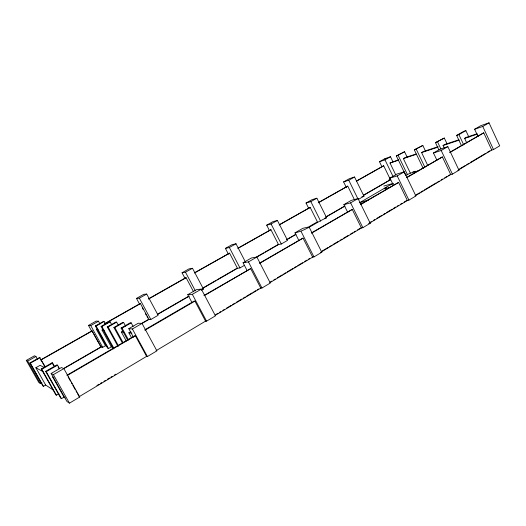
<?xml version="1.0" encoding="UTF-8"?>
<svg xmlns="http://www.w3.org/2000/svg" width="526" height="526" viewBox="0 0 526 526"><rect width="100%" height="100%" fill="white"/><g stroke="black" fill="none" stroke-linecap="round" stroke-linejoin="round"><path stroke-width="0.79" d="M96.909 385.505L99.006 384.25M100.407 383.415L101.807 382.58M103.911 381.324L105.312 380.489M107.409 379.233L109.507 377.977M110.907 377.142L112.308 376.307M114.412 375.051L115.812 374.216M215.798 314.568L217.902 313.312M219.309 312.477L220.71 311.635M222.814 310.379L224.214 309.544M226.318 308.289L231.23 305.35M232.63 304.515L234.734 303.259M236.135 302.417L241.743 299.07M243.15 298.229L245.254 296.973M246.655 296.138L252.263 292.785M253.663 291.95L255.767 290.687M257.175 289.852L258.575 289.017M270.371 281.962L271.778 281.127M273.875 279.871L275.282 279.036M277.38 277.781L282.291 274.848M283.692 274.007L285.796 272.751M287.196 271.916L292.804 268.562M294.205 267.727L296.309 266.472M297.709 265.63L302.614 262.704M304.718 261.442L306.822 260.186M308.223 259.351L309.623 258.516M322.346 250.915L327.981 247.549M329.394 246.701L331.511 245.438M332.919 244.597L338.56 241.23M339.967 240.389L342.084 239.12M343.491 238.278L348.429 235.332M350.546 234.07L352.657 232.801M354.07 231.959L355.477 231.118M357.595 229.855L360.415 228.172L362.861 227.679L370.232 223.274L358.055 198.545L351.256 200.393L343.886 204.64L347.798 212.543M369.857 222.531L371.257 221.689M373.361 220.433L374.762 219.598M376.866 218.343L381.771 215.41M383.171 214.575L385.269 213.319M386.676 212.484L392.278 209.131M393.678 208.296L395.782 207.04M397.183 206.205L398.583 205.364M400.687 204.108L402.088 203.273M404.192 202.017L406.296 200.761L408.932 200.13L415.882 195.974L404.251 171.844L396.913 174.06L389.957 178.071L393.461 185.29M416.02 194.949L419.518 192.858M420.918 192.023L423.016 190.767M424.416 189.932L436.31 182.824M437.711 181.989L439.111 181.154M441.209 179.899L442.609 179.064M444.707 177.808L446.804 176.558M448.205 175.717L449.605 174.882M459.658 168.879L465.28 165.519M466.68 164.677L468.791 163.422M470.191 162.58L485.643 153.355M487.05 152.514L489.857 150.837M77.605 393.836L79.189 396.657L146.59 356.372L147.405 356.536L156.899 350.855L142.027 323.411L138.266 323.22L128.798 328.684L133.453 337.225M156.058 350.71L205.554 321.13L206.56 321.156L215.45 315.843L201.333 289.129L196.652 289.556L187.782 294.665L191.944 302.503M215.114 315.416L260.791 288.116L261.968 288.024L270.298 283.041L256.885 257.023L251.395 257.983L243.071 262.776L247.141 270.627M269.799 282.725L312.641 257.122L313.963 256.925L321.794 252.243L309.025 226.884L302.831 228.317L295.007 232.827L298.992 240.698M415.007 195.935L450.775 174.56M458.711 169.819L491.764 150.061L493.5 149.555L499.7 145.847L489.035 122.841L480.836 125.661L474.616 129.245L478.042 136.582M69.445 403.159L79.761 396.992L63.843 368.601L61.41 367.542L51.14 373.467L66.907 401.443L69.445 403.159L53.389 374.643L51.14 373.467M406.664 177.413L442.379 156.919L450.749 174.573L452.406 174.132L458.968 170.2L447.843 146.649L440.045 149.187L433.47 152.974L436.928 160.246M59.537 368.706L57.558 365.169L56.887 364.88L45.631 371.343L60.773 398.175L61.463 398.649L64.027 397.13L65.224 397.919M54.678 366.648L52.666 363.065L52.054 362.802L41.225 368.989L55.776 394.756L56.413 395.19L58.879 393.737M45.229 366.747L39.621 357.456L29.897 362.947L42.935 385.972L43.441 386.321L45.657 385.032L53.593 390.259M105.634 324.312L104.095 321.511L103.333 321.471L95.384 325.956L107.712 348.35L108.501 348.508L111.295 346.89L112.847 347.186M359.475 202.786L388.471 185.934A5.608 0.651 -26 0 1 393.165 183.6M407.315 157.491L404.56 151.751L396.38 155.972L405.717 175.329L410.359 173.153L419.787 170.371M144.88 329.763L194.002 301.155L194.929 301.109L205.554 321.13M66.868 375.268L134.748 335.733L135.392 335.805L146.59 356.372M203.891 295.527L250.698 268.615L260.791 288.116M259.693 263.026L303.035 238.114L312.641 257.122M311.405 232.9L352.249 209.44L361.415 227.968L320.452 252.454L321.794 252.243M360.797 204.134L398.616 182.417L407.374 200.505L368.765 223.576L370.232 223.274M449.973 152.185L483.742 132.822L491.764 150.061M67.308 375.472L135.392 335.805M144.952 330.236L194.929 301.109M204.588 295.48L250.698 268.615M259.791 263.316L303.035 238.114M311.616 233.117L352.249 209.44M360.382 204.699L398.616 182.417M407.032 177.518L442.379 156.919M449.697 152.658L483.742 132.822M37.504 359.238L35.932 356.457L34.446 355.806L26.3 360.389L38.766 382.389L40.318 383.441L41.876 382.54M53.389 374.643L101.235 347.022L102.721 347.331L106.213 345.312M128.798 328.684L132.401 328.974L148.983 319.427L150.844 319.486L158.129 315.271L146.715 294.06L143.749 294.323L136.477 298.413L139.502 304.008M201.373 290.247L203.45 289.044L192.49 268.273L188.965 268.891L182.055 272.777L185.06 278.445M202.622 288.426L237.443 268.293L239.955 267.925L244.564 265.255M265.17 252.013L277.833 244.695L281.292 243.998L287.551 240.382L277.406 220.447L272.941 221.656L266.695 225.167L269.312 230.283M295.007 232.827C306.573 230.427 315.922 222.334 326.646 217.757L316.882 198.21L312.017 199.676L306.04 203.043L308.92 208.776M343.596 181.911L349.31 178.702L354.531 177.006L363.953 196.172L358.239 199.479L348.771 180.247L343.596 181.911L346.483 187.756M131.526 337.699L128.863 332.813L130.875 331.643M466.641 142.664L464.622 138.358L466.529 137.253L477.049 133.768M126.319 341.085L121.374 332.044L122.67 331.295M389.878 179.576L388.53 180.352L390.483 179.78L383.678 165.762L356.385 181.069M64.172 368.167L100.88 346.95M141.507 323.477L148.529 319.413M157.866 314.022L188.157 296.519M203.49 287.656L215.555 280.687M216.975 279.865L236.838 268.385M256.734 256.892L263.763 252.828M286.848 239.488L295.941 234.234M309.222 226.561L316.908 222.117M325.633 217.074L343.754 206.6M363.361 195.271L389.845 179.964M157.622 314.436L189.386 296.079M187.782 294.665L192.332 294.336L201.333 289.129M243.071 262.776L248.45 261.902L278.504 244.564L270.916 229.698L237.673 248.318M286.677 239.777L295.776 234.524M326.179 216.936L345.017 206.054M343.886 204.64L350.599 202.858L358.055 198.545M363.275 195.508L390.483 179.78M389.957 178.071L397.215 175.914L404.251 171.844M433.47 152.974L441.196 150.489L447.843 146.649M474.616 129.245L482.763 126.464L489.035 122.841M45.631 371.343L46.242 371.665L57.558 365.169M127.594 339.98L121.072 328.046L122.065 328.125L131.198 322.879L133.111 326.39M461.46 145.649L456.647 135.399L458.922 134.623L465.872 130.632L468.962 137.22M444.431 148.358L443.07 145.485L444.93 144.413L458.823 139.804M427.796 165.545L421.602 152.579L423.41 151.547L438.158 146.662M121.072 328.046L130.165 322.826L131.198 322.879M456.647 135.399L463.577 131.421L465.872 130.632M438.894 149.89L435.449 142.638L444.312 138.055L447.054 143.868M435.449 142.638L444.312 138.055M122.499 343.162L113.905 327.461L122.683 322.445L123.636 322.497L125.582 326.067M41.225 368.989L41.784 369.291L52.666 363.065M113.905 327.461L114.819 327.534L123.636 322.497M423.272 168.537L414.33 149.844L422.819 145.459L425.56 151.218M414.33 149.844L422.819 145.459M117.752 346.023L107.271 326.922L115.753 322.096L116.634 322.142L118.574 325.686M45.657 385.032L35.86 367.72L40.068 365.32L44.283 367.45M111.295 346.89L102.037 330.058L103.208 329.388M410.359 173.153L403.363 158.615L405.119 157.616L416.02 154M107.271 326.922L108.119 326.994L116.634 322.142M396.38 155.972L404.56 151.751M40.772 359.856L91.991 330.841L101.235 347.022M104.608 323.694L140.008 303.64L140.435 303.62L148.983 319.427M148.7 298.722L185.606 277.813L186.119 277.741L193.581 291.812M194.659 272.685L229.56 253.131L237.443 268.293M279.339 224.72L310.162 207.415L317.467 221.979M318.394 202.589L347.739 186.119L354.432 199.689M41.002 359.962L92.326 330.88M104.976 323.714L140.435 303.62M148.437 299.09L186.119 277.741M194.449 273.02L229.56 253.131M238.278 248.193L270.916 229.698M279.148 224.983L310.162 207.415M318.23 202.832L347.739 186.119M356.286 181.279L383.678 165.762M113.478 348.909L101.11 326.422L109.316 321.774L110.138 321.813L111.683 324.627M106.89 346.036L105.443 345.76L96.482 329.486L97.619 328.842M395.815 175.026L390.009 163.027L398.682 159.746M101.11 326.422L101.899 326.488L110.138 321.813M26.3 360.389L27.668 361.112L35.932 356.457M91.642 331.124L88.493 325.41L90.735 325.587L98.493 321.215L100.032 324.016M136.477 298.413L139.351 298.203L146.715 294.06M182.055 272.777L185.494 272.212L192.49 268.273M228.402 254.143L225.404 248.397L229.349 247.509L236.003 243.768L245.412 261.935M266.695 225.167L271.094 223.997L277.406 220.447M306.04 203.043L310.846 201.609L316.882 198.21M348.771 180.247L354.531 177.006M381.922 166.742L379.483 161.732L384.986 159.851L390.489 156.755L392.935 161.817M29.897 362.947L30.344 363.19L40.114 357.667M95.384 325.956L96.12 326.015L104.095 321.511M88.493 325.41L96.146 321.097L98.493 321.215M225.404 248.397L231.986 244.695L236.003 243.768M379.483 161.732L384.92 158.668M359.633 202.766L368.746 199.827M384.933 158.661L390.489 156.755M390.009 163.027L398.484 160.226M403.363 158.615L416.559 154.249M421.602 152.579L437.862 147.208M443.07 145.485L459.244 140.133M464.622 138.358L477.365 134.143M412.89 171.903L415.257 171.206M383.822 186.046L393.159 183.396M390.693 187.197L385.21 188.716A5.615 0.651 -26 0 1 386.4 187.138M361.868 196.737L363.953 196.172M457.857 170.509L458.968 170.2M360.54 204.049L362.855 203.457M324.693 218.231L326.646 217.757M201.951 289.182L203.45 289.044M96.482 329.486L98.079 329.651M102.037 330.058L104.253 330.282M121.374 332.044L123.801 332.294M128.863 332.813L131.967 333.129M35.86 367.72L43.04 371.658M53.902 377.629L52.646 376.938L64.027 397.13M79.189 396.657L79.761 396.992M27.668 361.112L40.318 383.441M46.242 371.665L61.463 398.649M41.784 369.291L56.413 395.19M30.344 363.19L43.441 386.321M52.054 362.802L53.652 365.655M40.798 359.541L44.717 366.49M68.104 376.886L70.477 381.126M71.266 382.533L72.062 383.947M72.851 385.361L75.225 389.595M76.02 391.009L76.809 392.422M58.07 366.99L58.859 368.397M90.735 325.587L102.721 347.331M92.379 331.544L93.155 332.945M93.924 334.345L98.947 343.452M99.723 344.852L100.492 346.253M101.899 326.488L113.932 348.376M96.12 326.015L108.501 348.508M114.819 327.534L123.064 342.597M108.119 326.994L118.646 346.187M122.065 328.125L128.62 340.125M132.401 328.974L147.405 356.536M139.351 298.203L150.844 319.486M142.329 307.947L143.105 309.38M145.432 313.68L146.208 315.113M146.984 316.547L147.753 317.98M185.494 272.212L195.383 290.898M192.332 294.336L206.56 321.156M229.349 247.509L239.955 267.925M248.45 261.902L261.968 288.024M271.094 223.997L281.292 243.998M301.102 231.466L313.963 256.925M310.846 201.609L320.669 221.216M350.599 202.858L362.861 227.679M397.215 175.914L408.932 200.13M384.986 159.851L393.073 176.532M398.162 155.367L407.525 174.803M416.25 149.193L424.877 167.242M437.547 141.921L440.998 149.206M441.196 150.489L452.406 174.132M458.922 134.623L463.754 144.92M482.763 126.464L493.5 149.555"/></g></svg>
